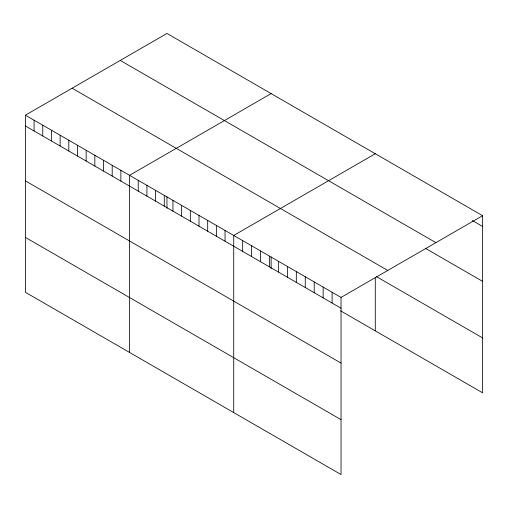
<?xml version="1.0" encoding="UTF-8"?>
<svg xmlns="http://www.w3.org/2000/svg" width="508" height="508" viewBox="0 0 508 508"><rect width="100%" height="100%" fill="white"/><g stroke="black" fill="none" stroke-linecap="round" stroke-linejoin="round"><path stroke-width="0.76" d="M25.4 115.189L341.039 297.421L341.039 474.542L25.4 292.31L25.4 115.189L166.961 33.458L482.6 215.69L482.6 392.811L340.563 310.807M271.12 93.593L129.559 175.324L129.559 352.45M375.285 153.733L233.724 235.458L233.724 412.585M341.039 297.421L482.6 215.69M472.376 220.561L482.6 226.466M120.244 60.427L435.883 242.659M425.748 248.533L482.6 281.362M72.117 88.214L387.756 270.447M376.561 276.695L482.6 337.915M25.4 125.959L341.039 308.191M25.4 180.854L341.039 363.087M25.4 237.414L341.039 419.646M375.285 277.482L375.285 330.854M332.099 292.259L332.099 303.028M323.151 287.09L323.151 297.866M314.211 281.927L314.211 292.703M305.264 276.765L305.264 287.541M296.323 271.602L296.323 282.378M287.382 266.44L287.382 277.216M278.435 261.277L278.435 272.053M271.12 256.991L271.12 268.427M269.494 256.115L269.494 266.891M260.553 250.952L260.553 261.722M251.606 245.789L251.606 256.559M242.665 240.621L242.665 251.397M225.044 230.448L225.044 241.224M216.364 225.438L216.364 236.214M207.683 220.428L207.683 231.204M199.003 215.417L199.003 226.187M190.322 210.401L190.322 221.177M181.642 205.391L181.642 216.167M172.961 200.381L172.961 211.157M166.961 196.856L166.961 208.293M164.281 195.37L164.281 206.146M155.6 190.36L155.6 201.13M146.92 185.344L146.92 196.12M138.239 180.334L138.239 191.11M120.879 170.313L120.879 181.089M112.198 165.303L112.198 176.073M103.518 160.287L103.518 171.063M94.844 155.277L94.844 166.053M86.163 150.266L86.163 161.042M77.483 145.256L77.483 156.032M68.802 140.246L68.802 151.016M60.122 135.23L60.122 146.006M51.441 130.219L51.441 140.995M42.761 125.209L42.761 135.985M34.08 120.199L34.08 130.975"/></g></svg>
